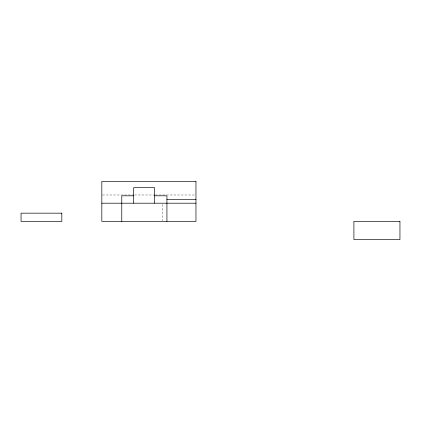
<?xml version="1.0" encoding="UTF-8"?>
<svg xmlns="http://www.w3.org/2000/svg" width="421" height="421" viewBox="0 0 421 421"><rect width="100%" height="100%" fill="white"/><g stroke="black" fill="none" stroke-linecap="round" stroke-linejoin="round"><path stroke-width="0.32" stroke-dasharray="2.1 1.58" d="M102.482 194.986L133.862 194.986M134.515 194.986L154.781 194.986M155.433 194.986L195.312 194.986M162.532 204.501L162.532 220.736"/><path stroke-width="0.63" d="M133.657 195.807L121.769 195.807L121.769 221.383M154.539 195.807L166.932 195.807L166.932 221.383M166.932 199.507L195.965 199.507M101.829 203.201L195.965 203.201M154.539 203.201L154.539 187.655L133.657 187.655L133.657 203.201M195.965 181.435L101.829 181.435L101.829 221.383L195.965 221.383L195.965 181.435M61.813 213.168L21.05 213.168L21.05 221.383L61.813 221.383L61.813 213.168M399.95 221.383L353.908 221.383L353.908 239.565L399.95 239.565L399.95 221.383"/></g></svg>
